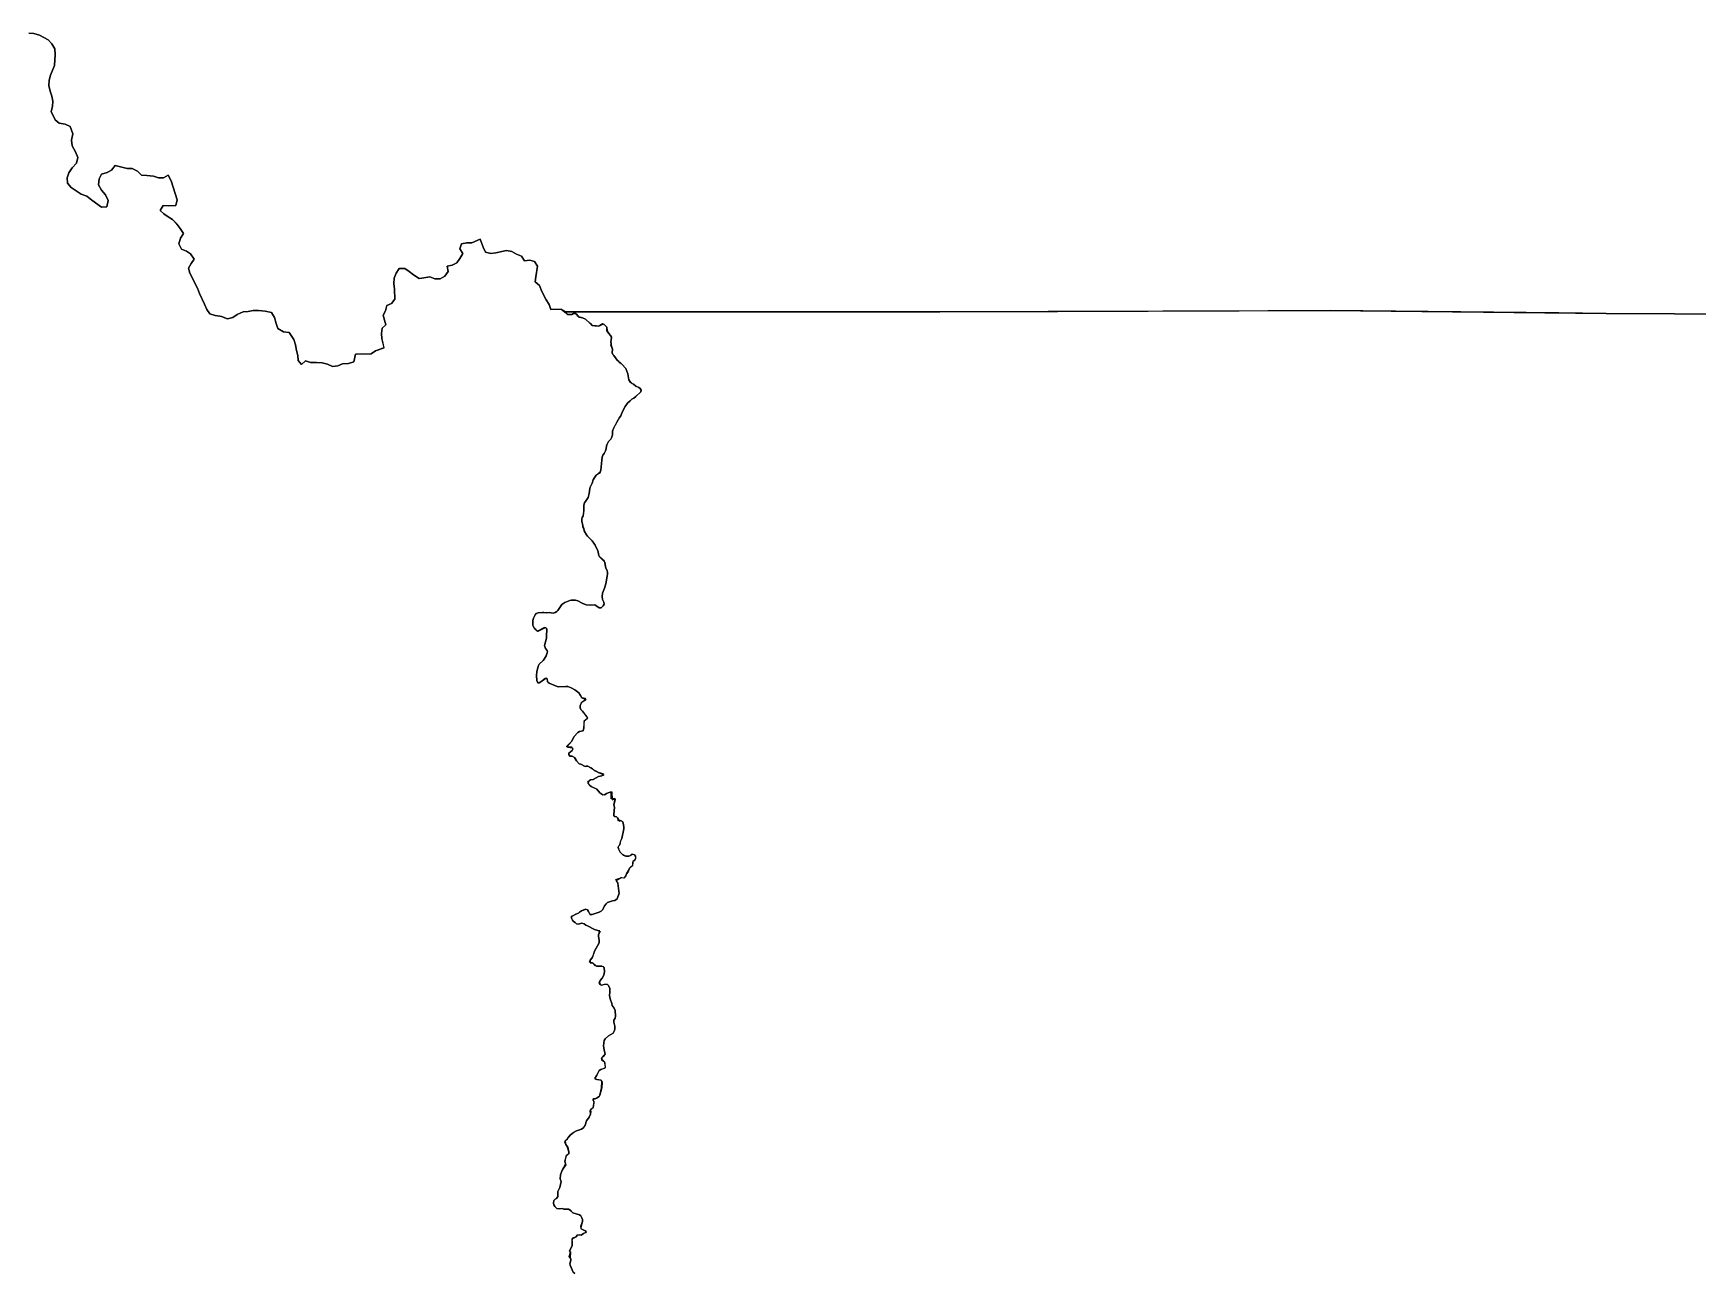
# Model space of a CAD drawing. Extents: x -74 to -34.8, y -33.8 to 5.3.
# Drawn here: x -62.393 to -59.861, y -10.26 to -8.375 of the extents above; entities that cross this region are included whole.
import ezdxf

# ---------------------------------------------------------------- set-up
doc = ezdxf.new("R2010")
doc.units = 0
doc.header["$LTSCALE"] = 2
doc.layers.add('UFEBRASIL', color=7, linetype='Continuous')

msp = doc.modelspace()

# ---------------------------------------------------------------- linework, layer by layer
at = {"layer": 'UFEBRASIL'}
for points in [[(-62.4, -8.3748), (-62.3924, -8.3753), (-62.384, -8.3776), (-62.3705, -8.3847), (-62.3651, -8.391), (-62.3608, -8.3985), (-62.36, -8.407), (-62.3612, -8.4237), (-62.3671, -8.4384), (-62.3693, -8.4461), (-62.3696, -8.4542), (-62.3677, -8.4627), (-62.3651, -8.4706), (-62.3637, -8.4782), (-62.364, -8.4859), (-62.3661, -8.4936), (-62.3601, -8.5064), (-62.354, -8.5117), (-62.3449, -8.5132), (-62.3374, -8.5166), (-62.3332, -8.5278), (-62.3351, -8.5372), (-62.3343, -8.5462), (-62.3294, -8.5551), (-62.3258, -8.5637), (-62.3277, -8.5725), (-62.3341, -8.5795), (-62.3391, -8.5869), (-62.342, -8.5948), (-62.3411, -8.6028), (-62.3358, -8.6095), (-62.3206, -8.6195), (-62.312, -8.6224), (-62.3041, -8.6288), (-62.2895, -8.6391), (-62.2813, -8.6386), (-62.2793, -8.6292), (-62.2833, -8.6204), (-62.2896, -8.6135), (-62.2943, -8.6054), (-62.2933, -8.596), (-62.2894, -8.5889), (-62.2812, -8.5864), (-62.2743, -8.5829), (-62.2689, -8.5758), (-62.2506, -8.5806), (-62.2428, -8.5807), (-62.2347, -8.5845), (-62.2286, -8.5906), (-62.2206, -8.5909), (-62.2105, -8.5921), (-62.2031, -8.5949), (-62.1953, -8.5945), (-62.1884, -8.5906), (-62.1837, -8.599), (-62.1747, -8.6282), (-62.1766, -8.6369), (-62.1871, -8.6373), (-62.1958, -8.6368), (-62.2005, -8.6443), (-62.1948, -8.6494), (-62.1883, -8.6539), (-62.1814, -8.6579), (-62.1748, -8.6649), (-62.1698, -8.6717), (-62.1651, -8.6794), (-62.1693, -8.6865), (-62.1718, -8.6951), (-62.1678, -8.7032), (-62.1604, -8.7061), (-62.1542, -8.7104), (-62.1488, -8.7183), (-62.1533, -8.725), (-62.157, -8.7322), (-62.155, -8.7396), (-62.1437, -8.7627), (-62.1404, -8.7708), (-62.1327, -8.7868), (-62.1294, -8.7947), (-62.125, -8.8017), (-62.1165, -8.804), (-62.1097, -8.8051), (-62.107, -8.8055), (-62.098, -8.8089), (-62.09, -8.8072), (-62.0832, -8.8026), (-62.0743, -8.7986), (-62.0666, -8.7981), (-62.0589, -8.7966), (-62.0505, -8.7963), (-62.0408, -8.7973), (-62.0311, -8.7997), (-62.0265, -8.807), (-62.0241, -8.8163), (-62.0213, -8.8236), (-62.0129, -8.8291), (-62.004, -8.8301), (-62.0023, -8.8327), (-61.997, -8.8407), (-61.9944, -8.8489), (-61.9929, -8.8571), (-61.9908, -8.8651), (-61.9902, -8.8727), (-61.9852, -8.8786), (-61.9791, -8.8732), (-61.9714, -8.8756), (-61.9626, -8.8754), (-61.9541, -8.8762), (-61.9459, -8.8783), (-61.9381, -8.8814), (-61.9301, -8.8805), (-61.9229, -8.8774), (-61.914, -8.8773), (-61.9059, -8.8745), (-61.903, -8.8629), (-61.8793, -8.8624), (-61.873, -8.8579), (-61.8597, -8.853), (-61.8629, -8.8391), (-61.8637, -8.8315), (-61.8626, -8.8235), (-61.8569, -8.8182), (-61.8592, -8.811), (-61.861, -8.8036), (-61.8574, -8.7967), (-61.8557, -8.789), (-61.8482, -8.7856), (-61.8433, -8.7794), (-61.844, -8.764), (-61.8448, -8.7552), (-61.8441, -8.7474), (-61.8412, -8.7394), (-61.8365, -8.7327), (-61.8281, -8.7326), (-61.8213, -8.7372), (-61.815, -8.7424), (-61.8062, -8.7478), (-61.8025, -8.7472), (-61.79, -8.7452), (-61.7824, -8.7482), (-61.7746, -8.7482), (-61.7672, -8.7442), (-61.7621, -8.7372), (-61.7636, -8.7288), (-61.756, -8.7273), (-61.7489, -8.7238), (-61.7444, -8.7174), (-61.7401, -8.7099), (-61.7444, -8.7026), (-61.7419, -8.6952), (-61.7339, -8.6933), (-61.726, -8.6936), (-61.7133, -8.6879), (-61.709, -8.7), (-61.7054, -8.7075), (-61.6975, -8.7096), (-61.6896, -8.7087), (-61.6736, -8.705), (-61.6655, -8.7069), (-61.6581, -8.7108), (-61.6504, -8.7136), (-61.6461, -8.7207), (-61.6379, -8.7198), (-61.6306, -8.722), (-61.6265, -8.7289), (-61.6288, -8.745), (-61.6296, -8.753), (-61.6233, -8.7583), (-61.6197, -8.7674), (-61.6132, -8.78), (-61.6086, -8.7872), (-61.606, -8.7947), (-61.5901, -8.7945), (-61.583, -8.7998), (-61.5819, -8.8015), (-61.5801, -8.8027), (-61.5743, -8.8023), (-61.5714, -8.8009), (-61.5684, -8.8011), (-61.5666, -8.8023), (-61.5641, -8.8063), (-61.5632, -8.8067), (-61.5576, -8.8074), (-61.5532, -8.8095), (-61.5469, -8.8159), (-61.545, -8.8167), (-61.5431, -8.8191), (-61.5393, -8.8199), (-61.5371, -8.8198), (-61.5331, -8.8202), (-61.5261, -8.8168), (-61.5236, -8.8186), (-61.5208, -8.8216), (-61.5205, -8.8276), (-61.518, -8.8314), (-61.515, -8.8345), (-61.5137, -8.837), (-61.514, -8.8416), (-61.5147, -8.8435), (-61.5142, -8.847), (-61.5144, -8.849), (-61.5123, -8.8553), (-61.5125, -8.8606), (-61.5115, -8.8636), (-61.5099, -8.865), (-61.5052, -8.8721), (-61.5027, -8.8742), (-61.5006, -8.8756), (-61.4978, -8.878), (-61.4921, -8.8848), (-61.4891, -8.893), (-61.4871, -8.9017), (-61.4845, -8.9061), (-61.4827, -8.9076), (-61.4804, -8.9084), (-61.4768, -8.9114), (-61.4722, -8.9137), (-61.4702, -8.9151), (-61.4685, -8.9174), (-61.4692, -8.9201), (-61.4768, -8.9272), (-61.4798, -8.9297), (-61.4827, -8.9312), (-61.4852, -8.9338), (-61.4895, -8.9373), (-61.493, -8.9425), (-61.4977, -8.9513), (-61.4994, -8.9565), (-61.5016, -8.9593), (-61.5034, -8.9628), (-61.5057, -8.9662), (-61.5111, -8.9762), (-61.512, -8.9802), (-61.5121, -8.9854), (-61.5136, -8.9901), (-61.5149, -8.992), (-61.519, -8.9962), (-61.5212, -9.0022), (-61.5218, -9.007), (-61.5226, -9.0101), (-61.5248, -9.014), (-61.5269, -9.0165), (-61.528, -9.0194), (-61.5286, -9.0242), (-61.5299, -9.0394), (-61.5317, -9.0437), (-61.5371, -9.047), (-61.5403, -9.0515), (-61.5416, -9.054), (-61.5429, -9.0593), (-61.5461, -9.0653), (-61.5465, -9.0673), (-61.5476, -9.0748), (-61.5494, -9.0811), (-61.5522, -9.0856), (-61.5547, -9.089), (-61.5557, -9.0924), (-61.5557, -9.1007), (-61.5569, -9.1088), (-61.5585, -9.1111), (-61.5589, -9.1131), (-61.5589, -9.1176), (-61.5575, -9.1227), (-61.5571, -9.1253), (-61.556, -9.1281), (-61.5554, -9.1315), (-61.5517, -9.1375), (-61.55, -9.1399), (-61.5432, -9.147), (-61.5388, -9.1532), (-61.5344, -9.1616), (-61.5328, -9.1692), (-61.5319, -9.171), (-61.5236, -9.179), (-61.5225, -9.1883), (-61.5203, -9.1918), (-61.5196, -9.1952), (-61.5196, -9.1973), (-61.5205, -9.2003), (-61.5222, -9.2124), (-61.5242, -9.2187), (-61.5274, -9.2265), (-61.5281, -9.2312), (-61.5273, -9.2362), (-61.5253, -9.2401), (-61.5249, -9.2429), (-61.5262, -9.2458), (-61.5293, -9.2487), (-61.5327, -9.2489), (-61.5373, -9.245), (-61.5391, -9.244), (-61.5449, -9.2444), (-61.552, -9.2439), (-61.5581, -9.2416), (-61.5648, -9.2381), (-61.5684, -9.2371), (-61.5751, -9.2371), (-61.577, -9.2375), (-61.5847, -9.2405), (-61.5891, -9.2437), (-61.5953, -9.2526), (-61.5969, -9.2544), (-61.5996, -9.256), (-61.6026, -9.2566), (-61.6087, -9.2556), (-61.6122, -9.2562), (-61.6164, -9.2556), (-61.6185, -9.256), (-61.6254, -9.2564), (-61.6283, -9.2571), (-61.6299, -9.2593), (-61.6325, -9.2643), (-61.6332, -9.268), (-61.6333, -9.2706), (-61.6334, -9.2743), (-61.6328, -9.2765), (-61.6308, -9.2799), (-61.6286, -9.2817), (-61.6263, -9.2841), (-61.6253, -9.2841), (-61.6141, -9.2786), (-61.612, -9.2807), (-61.6119, -9.2831), (-61.6128, -9.2899), (-61.6127, -9.2946), (-61.6154, -9.3062), (-61.614, -9.3104), (-61.6115, -9.3135), (-61.6113, -9.3157), (-61.6133, -9.3215), (-61.6162, -9.3268), (-61.6176, -9.3288), (-61.6237, -9.3345), (-61.6248, -9.3364), (-61.6259, -9.3401), (-61.6273, -9.3457), (-61.6279, -9.3516), (-61.6271, -9.359), (-61.6259, -9.363), (-61.6239, -9.3626), (-61.6213, -9.3611), (-61.6136, -9.3558), (-61.6114, -9.3566), (-61.611, -9.3611), (-61.6101, -9.3625), (-61.6084, -9.3635), (-61.5988, -9.3675), (-61.5946, -9.3687), (-61.5831, -9.3682), (-61.5794, -9.3684), (-61.5738, -9.3707), (-61.5695, -9.3733), (-61.5633, -9.3782), (-61.5611, -9.3818), (-61.5589, -9.3855), (-61.5525, -9.3883), (-61.5531, -9.3891), (-61.5597, -9.3931), (-61.5614, -9.3974), (-61.5615, -9.4006), (-61.5603, -9.4035), (-61.5577, -9.406), (-61.5503, -9.4163), (-61.5506, -9.4177), (-61.5559, -9.4218), (-61.5558, -9.4312), (-61.5567, -9.4356), (-61.5623, -9.437), (-61.5647, -9.4384), (-61.5711, -9.4449), (-61.5742, -9.4516), (-61.5816, -9.4603), (-61.5803, -9.4607), (-61.5732, -9.4614), (-61.5725, -9.4636), (-61.5736, -9.4655), (-61.5785, -9.4695), (-61.5786, -9.4716), (-61.577, -9.4745), (-61.5737, -9.4744), (-61.5691, -9.4769), (-61.5667, -9.4815), (-61.5627, -9.4858), (-61.5604, -9.4863), (-61.554, -9.49), (-61.552, -9.4893), (-61.5499, -9.4895), (-61.5451, -9.492), (-61.5428, -9.4936), (-61.5411, -9.4952), (-61.5366, -9.4973), (-61.5334, -9.4993), (-61.5256, -9.5028), (-61.5262, -9.5035), (-61.5285, -9.5041), (-61.5337, -9.505), (-61.5417, -9.5097), (-61.5455, -9.5104), (-61.5474, -9.5112), (-61.5498, -9.5142), (-61.5496, -9.5152), (-61.5473, -9.5183), (-61.5447, -9.5202), (-61.5362, -9.5244), (-61.5317, -9.5299), (-61.5271, -9.5333), (-61.5231, -9.5327), (-61.5215, -9.5312), (-61.517, -9.5298), (-61.5134, -9.5285), (-61.5125, -9.5405), (-61.5083, -9.5393), (-61.508, -9.5405), (-61.5099, -9.5484), (-61.5093, -9.5519), (-61.5104, -9.563), (-61.5104, -9.5651), (-61.5085, -9.5663), (-61.5063, -9.5667), (-61.5047, -9.5679), (-61.5014, -9.5734), (-61.499, -9.5723), (-61.4964, -9.5744), (-61.4952, -9.5788), (-61.4948, -9.5825), (-61.4949, -9.5849), (-61.4982, -9.5994), (-61.5, -9.603), (-61.5011, -9.6092), (-61.5027, -9.6107), (-61.5037, -9.6126), (-61.503, -9.6153), (-61.5005, -9.6201), (-61.4957, -9.6248), (-61.4921, -9.6262), (-61.4875, -9.6265), (-61.4846, -9.6256), (-61.481, -9.6234), (-61.4786, -9.6243), (-61.4771, -9.6263), (-61.477, -9.6299), (-61.4782, -9.6324), (-61.4805, -9.6342), (-61.4812, -9.6362), (-61.4817, -9.6411), (-61.4847, -9.6431), (-61.4862, -9.6447), (-61.4883, -9.65), (-61.4907, -9.6532), (-61.4919, -9.6561), (-61.495, -9.6599), (-61.4988, -9.6596), (-61.5066, -9.6639), (-61.5042, -9.6674), (-61.5023, -9.6798), (-61.5021, -9.6828), (-61.5053, -9.6914), (-61.5088, -9.694), (-61.5123, -9.6944), (-61.5197, -9.697), (-61.5219, -9.6989), (-61.5244, -9.7021), (-61.5271, -9.7075), (-61.5296, -9.7101), (-61.5324, -9.7118), (-61.543, -9.715), (-61.5468, -9.7147), (-61.5485, -9.7107), (-61.5501, -9.708), (-61.5531, -9.7072), (-61.5594, -9.7096), (-61.5623, -9.7115), (-61.5637, -9.7131), (-61.5678, -9.7144), (-61.5723, -9.717), (-61.5746, -9.7178), (-61.5745, -9.7206), (-61.573, -9.724), (-61.5716, -9.7257), (-61.5688, -9.7274), (-61.5668, -9.7294), (-61.5646, -9.7298), (-61.5588, -9.7284), (-61.5552, -9.7291), (-61.5529, -9.7316), (-61.55, -9.7325), (-61.5394, -9.7381), (-61.5347, -9.7395), (-61.5311, -9.741), (-61.5333, -9.746), (-61.5333, -9.7482), (-61.5323, -9.7549), (-61.5326, -9.758), (-61.5394, -9.7708), (-61.543, -9.7813), (-61.5462, -9.7848), (-61.5462, -9.7889), (-61.5416, -9.7891), (-61.5365, -9.7938), (-61.5263, -9.7943), (-61.5249, -9.7957), (-61.5246, -9.8021), (-61.5253, -9.8076), (-61.5278, -9.8119), (-61.5309, -9.8154), (-61.5321, -9.8198), (-61.5304, -9.8221), (-61.5282, -9.8224), (-61.5244, -9.8213), (-61.5197, -9.8215), (-61.5182, -9.823), (-61.5163, -9.8279), (-61.516, -9.8333), (-61.5165, -9.8382), (-61.5155, -9.8434), (-61.5131, -9.8507), (-61.5127, -9.8535), (-61.5098, -9.8576), (-61.5079, -9.8611), (-61.5078, -9.87), (-61.5083, -9.8726), (-61.5099, -9.8757), (-61.5103, -9.879), (-61.5087, -9.8849), (-61.5084, -9.8888), (-61.5092, -9.8916), (-61.5111, -9.8956), (-61.5184, -9.8998), (-61.5235, -9.9044), (-61.525, -9.9066), (-61.5261, -9.9148), (-61.5256, -9.9187), (-61.5231, -9.928), (-61.5262, -9.9307), (-61.5278, -9.9321), (-61.5287, -9.9361), (-61.5246, -9.9394), (-61.5237, -9.9413), (-61.5233, -9.9485), (-61.525, -9.9496), (-61.53, -9.9507), (-61.5324, -9.9526), (-61.5358, -9.9595), (-61.5373, -9.962), (-61.5389, -9.9649), (-61.5359, -9.966), (-61.5341, -9.9661), (-61.5299, -9.9672), (-61.528, -9.9704), (-61.5286, -9.9789), (-61.5312, -9.9899), (-61.5325, -9.9918), (-61.5366, -9.9945), (-61.5386, -9.9954), (-61.5416, -9.9956), (-61.5417, -9.9976), (-61.5404, -10.0014), (-61.5416, -10.0087), (-61.546, -10.0131), (-61.5452, -10.0146), (-61.5455, -10.0188), (-61.5477, -10.0232), (-61.5519, -10.0291), (-61.554, -10.0354), (-61.5573, -10.0403), (-61.5593, -10.0414), (-61.5669, -10.0441), (-61.5717, -10.0465), (-61.5742, -10.0488), (-61.5762, -10.0503), (-61.5791, -10.0537), (-61.5819, -10.057), (-61.5844, -10.0596), (-61.5837, -10.0629), (-61.5831, -10.0648), (-61.5799, -10.0692), (-61.5784, -10.0759), (-61.5787, -10.0792), (-61.5831, -10.0825), (-61.5845, -10.0918), (-61.5833, -10.0957), (-61.5886, -10.1041), (-61.5911, -10.1112), (-61.592, -10.1172), (-61.5902, -10.1215), (-61.5924, -10.1302), (-61.5956, -10.1366), (-61.5955, -10.1442), (-61.5973, -10.1471), (-61.5996, -10.1483), (-61.6012, -10.1501), (-61.6019, -10.1544), (-61.6016, -10.1566), (-61.5998, -10.1592), (-61.5986, -10.1609), (-61.5968, -10.1624), (-61.5933, -10.1628), (-61.5884, -10.1622), (-61.5862, -10.1632), (-61.5786, -10.1632), (-61.5754, -10.1661), (-61.5724, -10.1688), (-61.5625, -10.1719), (-61.5606, -10.1734), (-61.5587, -10.1765), (-61.558, -10.179), (-61.5578, -10.1823), (-61.5604, -10.1911), (-61.5598, -10.1931), (-61.5537, -10.1962), (-61.5523, -10.1994), (-61.5564, -10.2005), (-61.5597, -10.2027), (-61.5628, -10.2023), (-61.5657, -10.203), (-61.5674, -10.2052), (-61.573, -10.2074), (-61.574, -10.209), (-61.5733, -10.2137), (-61.5736, -10.2193), (-61.5776, -10.2266), (-61.5763, -10.2285), (-61.5767, -10.2367), (-61.5758, -10.2388), (-61.5755, -10.241), (-61.5769, -10.2463), (-61.5767, -10.2486), (-61.5719, -10.2592), (-61.5695, -10.2614)], [(-59.4814, -8.8033), (-60.0005, -8.8009), (-60.0725, -8.8002), (-60.4202, -8.7966), (-60.5151, -8.797), (-60.8352, -8.7981), (-60.8494, -8.7982), (-61.4362, -8.7986), (-61.5831, -8.7987), (-61.5901, -8.7945), (-61.606, -8.7947), (-61.6086, -8.7872), (-61.6132, -8.78), (-61.6197, -8.7674), (-61.6233, -8.7583), (-61.6296, -8.753), (-61.6288, -8.745), (-61.6265, -8.7289), (-61.6306, -8.722), (-61.6379, -8.7198), (-61.6461, -8.7207), (-61.6504, -8.7136), (-61.6581, -8.7108), (-61.6655, -8.7069), (-61.6736, -8.705), (-61.6896, -8.7087), (-61.6975, -8.7096), (-61.7054, -8.7075), (-61.709, -8.7), (-61.7133, -8.6879), (-61.726, -8.6936), (-61.7339, -8.6933), (-61.7419, -8.6952), (-61.7444, -8.7026), (-61.7401, -8.7099), (-61.7444, -8.7174), (-61.7489, -8.7238), (-61.756, -8.7273), (-61.7636, -8.7288), (-61.7621, -8.7372), (-61.7672, -8.7442), (-61.7746, -8.7482), (-61.7824, -8.7482), (-61.79, -8.7452), (-61.8025, -8.7472), (-61.8062, -8.7478), (-61.815, -8.7424), (-61.8213, -8.7372), (-61.8281, -8.7326), (-61.8365, -8.7327), (-61.8412, -8.7394), (-61.8441, -8.7474), (-61.8448, -8.7552), (-61.844, -8.764), (-61.8433, -8.7794), (-61.8482, -8.7856), (-61.8557, -8.789), (-61.8574, -8.7967), (-61.861, -8.8036), (-61.8592, -8.811), (-61.8569, -8.8182), (-61.8626, -8.8235), (-61.8637, -8.8315), (-61.8629, -8.8391), (-61.86, -8.8531), (-61.873, -8.8579), (-61.8793, -8.8624), (-61.903, -8.8629), (-61.9059, -8.8745), (-61.914, -8.8773), (-61.9229, -8.8774), (-61.9301, -8.8805), (-61.9381, -8.8814), (-61.9459, -8.8783), (-61.9541, -8.8762), (-61.9626, -8.8754), (-61.9714, -8.8756), (-61.9791, -8.8732), (-61.9852, -8.8786), (-61.9902, -8.8727), (-61.9908, -8.8651), (-61.9929, -8.8571), (-61.9944, -8.8489), (-61.997, -8.8407), (-62.004, -8.8301), (-62.0129, -8.8291), (-62.0213, -8.8236), (-62.0241, -8.8163), (-62.0265, -8.807), (-62.0311, -8.7997), (-62.0408, -8.7973), (-62.0505, -8.7963), (-62.0589, -8.7966), (-62.0666, -8.7981), (-62.0743, -8.7986), (-62.0832, -8.8026), (-62.09, -8.8072), (-62.098, -8.8089), (-62.107, -8.8055), (-62.1097, -8.8051), (-62.1165, -8.804), (-62.125, -8.8017), (-62.1294, -8.7947), (-62.1327, -8.7868), (-62.1404, -8.7708), (-62.1437, -8.7627), (-62.155, -8.7396), (-62.157, -8.7322), (-62.1533, -8.725), (-62.1488, -8.7183), (-62.1542, -8.7104), (-62.1604, -8.7061), (-62.1678, -8.7032), (-62.1718, -8.6951), (-62.1693, -8.6865), (-62.1651, -8.6794), (-62.1698, -8.6717), (-62.1755, -8.6641), (-62.1814, -8.6579), (-62.1883, -8.6539), (-62.1948, -8.6494), (-62.2005, -8.6443), (-62.1958, -8.6368), (-62.1871, -8.6373), (-62.1766, -8.6369), (-62.1747, -8.6282), (-62.1837, -8.599), (-62.1884, -8.5906), (-62.1953, -8.5945), (-62.2031, -8.5949), (-62.2105, -8.5921), (-62.2206, -8.5909), (-62.2286, -8.5906), (-62.2347, -8.5845), (-62.2428, -8.5807), (-62.2506, -8.5806), (-62.2689, -8.5758), (-62.2743, -8.5829), (-62.2812, -8.5864), (-62.2894, -8.5889), (-62.2933, -8.596), (-62.2943, -8.6054), (-62.2896, -8.6135), (-62.2833, -8.6204), (-62.2793, -8.6292), (-62.2813, -8.6386), (-62.2895, -8.6391), (-62.3041, -8.6288), (-62.312, -8.6224), (-62.3206, -8.6195), (-62.3358, -8.6095), (-62.3411, -8.6028), (-62.342, -8.5948), (-62.3391, -8.5869), (-62.3341, -8.5795), (-62.3277, -8.5725), (-62.3258, -8.5637), (-62.3294, -8.5551), (-62.3343, -8.5462), (-62.3351, -8.5372), (-62.3332, -8.5278), (-62.3374, -8.5166), (-62.3449, -8.5132), (-62.354, -8.5117), (-62.3601, -8.5064), (-62.3661, -8.4936), (-62.364, -8.4859), (-62.3637, -8.4782), (-62.3651, -8.4706), (-62.3677, -8.4627), (-62.3696, -8.4542), (-62.3693, -8.4461), (-62.3671, -8.4384), (-62.3612, -8.4237), (-62.36, -8.407), (-62.3608, -8.3985), (-62.3651, -8.391), (-62.3705, -8.3847), (-62.384, -8.3776), (-62.3924, -8.3753), (-62.4, -8.3748)], [(-61.5695, -10.2614), (-61.5719, -10.2592), (-61.5767, -10.2486), (-61.5769, -10.2463), (-61.5755, -10.241), (-61.5758, -10.2388), (-61.5779, -10.2353), (-61.5763, -10.2285), (-61.5776, -10.2266), (-61.5736, -10.2193), (-61.5733, -10.2137), (-61.573, -10.2074), (-61.5717, -10.2076), (-61.5674, -10.2052), (-61.5657, -10.203), (-61.5628, -10.2023), (-61.5597, -10.2027), (-61.5564, -10.2005), (-61.5517, -10.1978), (-61.5537, -10.1962), (-61.5598, -10.1931), (-61.5603, -10.1893), (-61.5578, -10.1823), (-61.558, -10.179), (-61.5587, -10.1765), (-61.5606, -10.1734), (-61.5625, -10.1719), (-61.5724, -10.1688), (-61.5765, -10.1645), (-61.5786, -10.1632), (-61.5862, -10.1632), (-61.5884, -10.1622), (-61.5933, -10.1628), (-61.5968, -10.1624), (-61.5986, -10.1609), (-61.5998, -10.1592), (-61.6016, -10.1566), (-61.6019, -10.1544), (-61.6012, -10.1501), (-61.5996, -10.1483), (-61.5973, -10.1471), (-61.5955, -10.1442), (-61.5956, -10.1366), (-61.5924, -10.1302), (-61.5902, -10.1215), (-61.592, -10.1172), (-61.5911, -10.1112), (-61.5886, -10.1041), (-61.5833, -10.0939), (-61.5848, -10.0902), (-61.5819, -10.0809), (-61.5787, -10.0792), (-61.5784, -10.0759), (-61.5812, -10.0681), (-61.5831, -10.0648), (-61.5849, -10.0616), (-61.5844, -10.0596), (-61.5807, -10.0565), (-61.5791, -10.0537), (-61.5762, -10.0503), (-61.5742, -10.0488), (-61.5717, -10.0465), (-61.5669, -10.0441), (-61.5593, -10.0414), (-61.5559, -10.039), (-61.554, -10.0354), (-61.5519, -10.0291), (-61.5477, -10.0232), (-61.5455, -10.0188), (-61.546, -10.0131), (-61.5453, -10.0113), (-61.5416, -10.0087), (-61.5401, -9.9995), (-61.5417, -9.9976), (-61.5416, -9.9956), (-61.5386, -9.9954), (-61.5367, -9.9945), (-61.5325, -9.9918), (-61.5312, -9.9899), (-61.5287, -9.9789), (-61.5283, -9.9686), (-61.5299, -9.9672), (-61.5359, -9.966), (-61.5365, -9.966), (-61.5394, -9.9641), (-61.5373, -9.962), (-61.5358, -9.9595), (-61.5324, -9.9526), (-61.53, -9.9507), (-61.5233, -9.9485), (-61.5228, -9.9467), (-61.5237, -9.9413), (-61.5246, -9.9394), (-61.5288, -9.9349), (-61.5278, -9.9321), (-61.5248, -9.9301), (-61.5232, -9.928), (-61.5256, -9.9187), (-61.5261, -9.9148), (-61.525, -9.9066), (-61.5235, -9.9044), (-61.5184, -9.8998), (-61.5111, -9.8956), (-61.5092, -9.8916), (-61.5084, -9.8888), (-61.5088, -9.8849), (-61.5103, -9.879), (-61.5099, -9.8757), (-61.5083, -9.8726), (-61.5078, -9.87), (-61.5079, -9.8611), (-61.5098, -9.8576), (-61.5127, -9.8535), (-61.5131, -9.8507), (-61.5155, -9.8434), (-61.5165, -9.8382), (-61.516, -9.8333), (-61.5163, -9.8279), (-61.5183, -9.823), (-61.5197, -9.8215), (-61.525, -9.8214), (-61.5283, -9.8224), (-61.5313, -9.8216), (-61.5323, -9.8185), (-61.5309, -9.8154), (-61.5278, -9.8119), (-61.5253, -9.8076), (-61.5246, -9.8021), (-61.5249, -9.7957), (-61.5282, -9.7936), (-61.5384, -9.7934), (-61.5426, -9.7886), (-61.5474, -9.7875), (-61.5462, -9.7848), (-61.5421, -9.7796), (-61.5394, -9.7708), (-61.5326, -9.758), (-61.5323, -9.7549), (-61.5333, -9.7482), (-61.5333, -9.746), (-61.5315, -9.7399), (-61.5347, -9.7395), (-61.5394, -9.7381), (-61.55, -9.7325), (-61.5529, -9.7316), (-61.5553, -9.7291), (-61.5588, -9.7284), (-61.5646, -9.7298), (-61.5668, -9.7294), (-61.5688, -9.7274), (-61.5716, -9.7257), (-61.573, -9.724), (-61.5745, -9.7206), (-61.5747, -9.7178), (-61.5723, -9.717), (-61.5678, -9.7144), (-61.5638, -9.7131), (-61.5623, -9.7115), (-61.5594, -9.7096), (-61.552, -9.7072), (-61.5501, -9.708), (-61.5485, -9.7107), (-61.5461, -9.7154), (-61.543, -9.715), (-61.5324, -9.7118), (-61.5296, -9.7101), (-61.5271, -9.7075), (-61.5244, -9.7021), (-61.5219, -9.6989), (-61.5197, -9.697), (-61.5123, -9.6944), (-61.5088, -9.6939), (-61.5053, -9.6914), (-61.5021, -9.6828), (-61.5023, -9.6798), (-61.5042, -9.6674), (-61.5069, -9.662), (-61.4979, -9.659), (-61.4941, -9.6594), (-61.4919, -9.6561), (-61.4907, -9.6532), (-61.4879, -9.6482), (-61.4862, -9.6447), (-61.4847, -9.6431), (-61.481, -9.64), (-61.4812, -9.6362), (-61.4805, -9.6342), (-61.4782, -9.6324), (-61.4768, -9.6287), (-61.4771, -9.6263), (-61.4786, -9.6243), (-61.4824, -9.6235), (-61.4846, -9.6256), (-61.4875, -9.6265), (-61.4921, -9.6262), (-61.4969, -9.6241), (-61.5005, -9.6201), (-61.503, -9.6153), (-61.5037, -9.6126), (-61.5027, -9.6107), (-61.5011, -9.6092), (-61.4993, -9.6024), (-61.4982, -9.5994), (-61.4949, -9.5849), (-61.4948, -9.5825), (-61.4952, -9.5788), (-61.4965, -9.5744), (-61.5003, -9.5721), (-61.5032, -9.573), (-61.5047, -9.5679), (-61.5063, -9.5667), (-61.5085, -9.5663), (-61.5104, -9.5651), (-61.5104, -9.563), (-61.5093, -9.5519), (-61.5099, -9.5484), (-61.5083, -9.5393), (-61.5091, -9.5387), (-61.5141, -9.5392), (-61.5144, -9.5284), (-61.517, -9.5298), (-61.5215, -9.5312), (-61.5249, -9.5334), (-61.5271, -9.5333), (-61.5317, -9.5299), (-61.5362, -9.5244), (-61.5447, -9.5202), (-61.5473, -9.5183), (-61.5496, -9.5133), (-61.5491, -9.5125), (-61.5474, -9.5112), (-61.5455, -9.5104), (-61.5417, -9.5097), (-61.5337, -9.505), (-61.5285, -9.5041), (-61.5258, -9.5018), (-61.5265, -9.5011), (-61.5334, -9.4993), (-61.5386, -9.4972), (-61.5411, -9.4952), (-61.5428, -9.4936), (-61.5451, -9.492), (-61.5499, -9.4895), (-61.552, -9.4893), (-61.554, -9.49), (-61.5604, -9.4863), (-61.5627, -9.4858), (-61.5667, -9.4815), (-61.5698, -9.4762), (-61.5737, -9.4744), (-61.577, -9.4745), (-61.5787, -9.4716), (-61.5785, -9.4695), (-61.5736, -9.4655), (-61.5725, -9.4636), (-61.574, -9.4608), (-61.5816, -9.4603), (-61.5817, -9.4591), (-61.5742, -9.4516), (-61.5711, -9.4449), (-61.5647, -9.4384), (-61.5623, -9.437), (-61.5567, -9.4356), (-61.5558, -9.4312), (-61.5547, -9.4203), (-61.5503, -9.4163), (-61.5505, -9.4147), (-61.5577, -9.406), (-61.5603, -9.4035), (-61.5615, -9.4006), (-61.5614, -9.3974), (-61.5582, -9.3918), (-61.5527, -9.3874), (-61.5533, -9.3865), (-61.559, -9.3855), (-61.5611, -9.3818), (-61.5633, -9.3782), (-61.5695, -9.3733), (-61.5738, -9.3707), (-61.5803, -9.3682), (-61.5832, -9.3682), (-61.5946, -9.3687), (-61.5988, -9.3675), (-61.6084, -9.3635), (-61.611, -9.3611), (-61.6113, -9.3599), (-61.6123, -9.3559), (-61.6148, -9.3563), (-61.6213, -9.3611), (-61.6239, -9.3626), (-61.6259, -9.363), (-61.6271, -9.359), (-61.6279, -9.3516), (-61.6273, -9.3457), (-61.6259, -9.3401), (-61.6248, -9.3364), (-61.6237, -9.3345), (-61.6176, -9.3288), (-61.6162, -9.3268), (-61.6133, -9.3215), (-61.6113, -9.3157), (-61.6115, -9.3135), (-61.614, -9.3104), (-61.6154, -9.3062), (-61.6127, -9.2946), (-61.6128, -9.2899), (-61.6119, -9.2831), (-61.6125, -9.2798), (-61.6154, -9.2787), (-61.6263, -9.2841), (-61.6274, -9.2835), (-61.6286, -9.2817), (-61.6308, -9.2799), (-61.6328, -9.2765), (-61.6334, -9.2743), (-61.6334, -9.2706), (-61.6332, -9.268), (-61.6325, -9.2643), (-61.63, -9.2593), (-61.6283, -9.2571), (-61.6255, -9.2564), (-61.6185, -9.256), (-61.6164, -9.2556), (-61.6122, -9.2562), (-61.6087, -9.2556), (-61.6026, -9.2566), (-61.5996, -9.256), (-61.597, -9.2544), (-61.5953, -9.2526), (-61.5891, -9.2437), (-61.5847, -9.2405), (-61.577, -9.2375), (-61.5741, -9.237), (-61.5684, -9.2371), (-61.5648, -9.2381), (-61.5581, -9.2416), (-61.552, -9.2439), (-61.5449, -9.2444), (-61.5391, -9.244), (-61.5373, -9.245), (-61.5327, -9.2489), (-61.5293, -9.2487), (-61.5262, -9.2458), (-61.5249, -9.2429), (-61.5253, -9.2401), (-61.5273, -9.2362), (-61.5281, -9.2312), (-61.5274, -9.2265), (-61.5242, -9.2187), (-61.5222, -9.2124), (-61.5205, -9.2003), (-61.5196, -9.1973), (-61.5196, -9.1952), (-61.5203, -9.1918), (-61.5225, -9.1883), (-61.5243, -9.1779), (-61.5319, -9.171), (-61.5328, -9.1692), (-61.5344, -9.1616), (-61.5395, -9.152), (-61.5432, -9.147), (-61.55, -9.1399), (-61.5517, -9.1375), (-61.5554, -9.1315), (-61.556, -9.1281), (-61.5572, -9.1253), (-61.5575, -9.1227), (-61.5589, -9.1176), (-61.5589, -9.1131), (-61.5585, -9.1111), (-61.5564, -9.1069), (-61.5558, -9.1007), (-61.5558, -9.0924), (-61.5547, -9.089), (-61.5522, -9.0856), (-61.5494, -9.0811), (-61.5476, -9.0748), (-61.5465, -9.0673), (-61.5461, -9.0653), (-61.5429, -9.0593), (-61.5416, -9.054), (-61.5403, -9.0515), (-61.5371, -9.047), (-61.5307, -9.042), (-61.5299, -9.0394), (-61.5286, -9.0242), (-61.528, -9.0194), (-61.5269, -9.0165), (-61.5248, -9.014), (-61.5226, -9.0101), (-61.5218, -9.007), (-61.5212, -9.0022), (-61.5185, -8.9955), (-61.5149, -8.992), (-61.5137, -8.9901), (-61.5122, -8.9854), (-61.512, -8.9802), (-61.5103, -8.9754), (-61.5057, -8.9662), (-61.5034, -8.9628), (-61.5016, -8.9593), (-61.4994, -8.9565), (-61.4977, -8.9513), (-61.493, -8.9425), (-61.4895, -8.9373), (-61.4852, -8.9338), (-61.4828, -8.9312), (-61.4798, -8.9297), (-61.4768, -8.9272), (-61.4692, -8.9201), (-61.4685, -8.9174), (-61.4703, -8.9151), (-61.4723, -8.9137), (-61.4768, -8.9114), (-61.4804, -8.9084), (-61.4827, -8.9076), (-61.4846, -8.9059), (-61.4871, -8.9017), (-61.4891, -8.893), (-61.4921, -8.8848), (-61.4978, -8.878), (-61.5015, -8.8758), (-61.5027, -8.8742), (-61.5052, -8.8721), (-61.51, -8.865), (-61.5115, -8.8636), (-61.5125, -8.8606), (-61.5123, -8.8553), (-61.5145, -8.849), (-61.5142, -8.847), (-61.5147, -8.8435), (-61.514, -8.8416), (-61.5137, -8.837), (-61.515, -8.8345), (-61.518, -8.8314), (-61.5206, -8.8276), (-61.5208, -8.8216), (-61.5236, -8.8186), (-61.5272, -8.8169), (-61.5332, -8.8202), (-61.5371, -8.8198), (-61.5393, -8.8199), (-61.5431, -8.8191), (-61.545, -8.8167), (-61.5469, -8.8159), (-61.5532, -8.8095), (-61.5576, -8.8074), (-61.5649, -8.8057), (-61.5655, -8.8049), (-61.5666, -8.8023), (-61.5684, -8.8011), (-61.5714, -8.8009), (-61.5743, -8.8023), (-61.5801, -8.8027), (-61.5819, -8.8015), (-61.5831, -8.7987), (-61.4591, -8.7987), (-61.2521, -8.7986), (-61.1846, -8.7986), (-61.0144, -8.7984), (-60.8489, -8.7981), (-60.8352, -8.7981), (-60.421, -8.7966), (-60.0005, -8.8009), (-59.4814, -8.8033)]]:
    msp.add_lwpolyline(points, dxfattribs=at)

doc.saveas('drawing.dxf')
